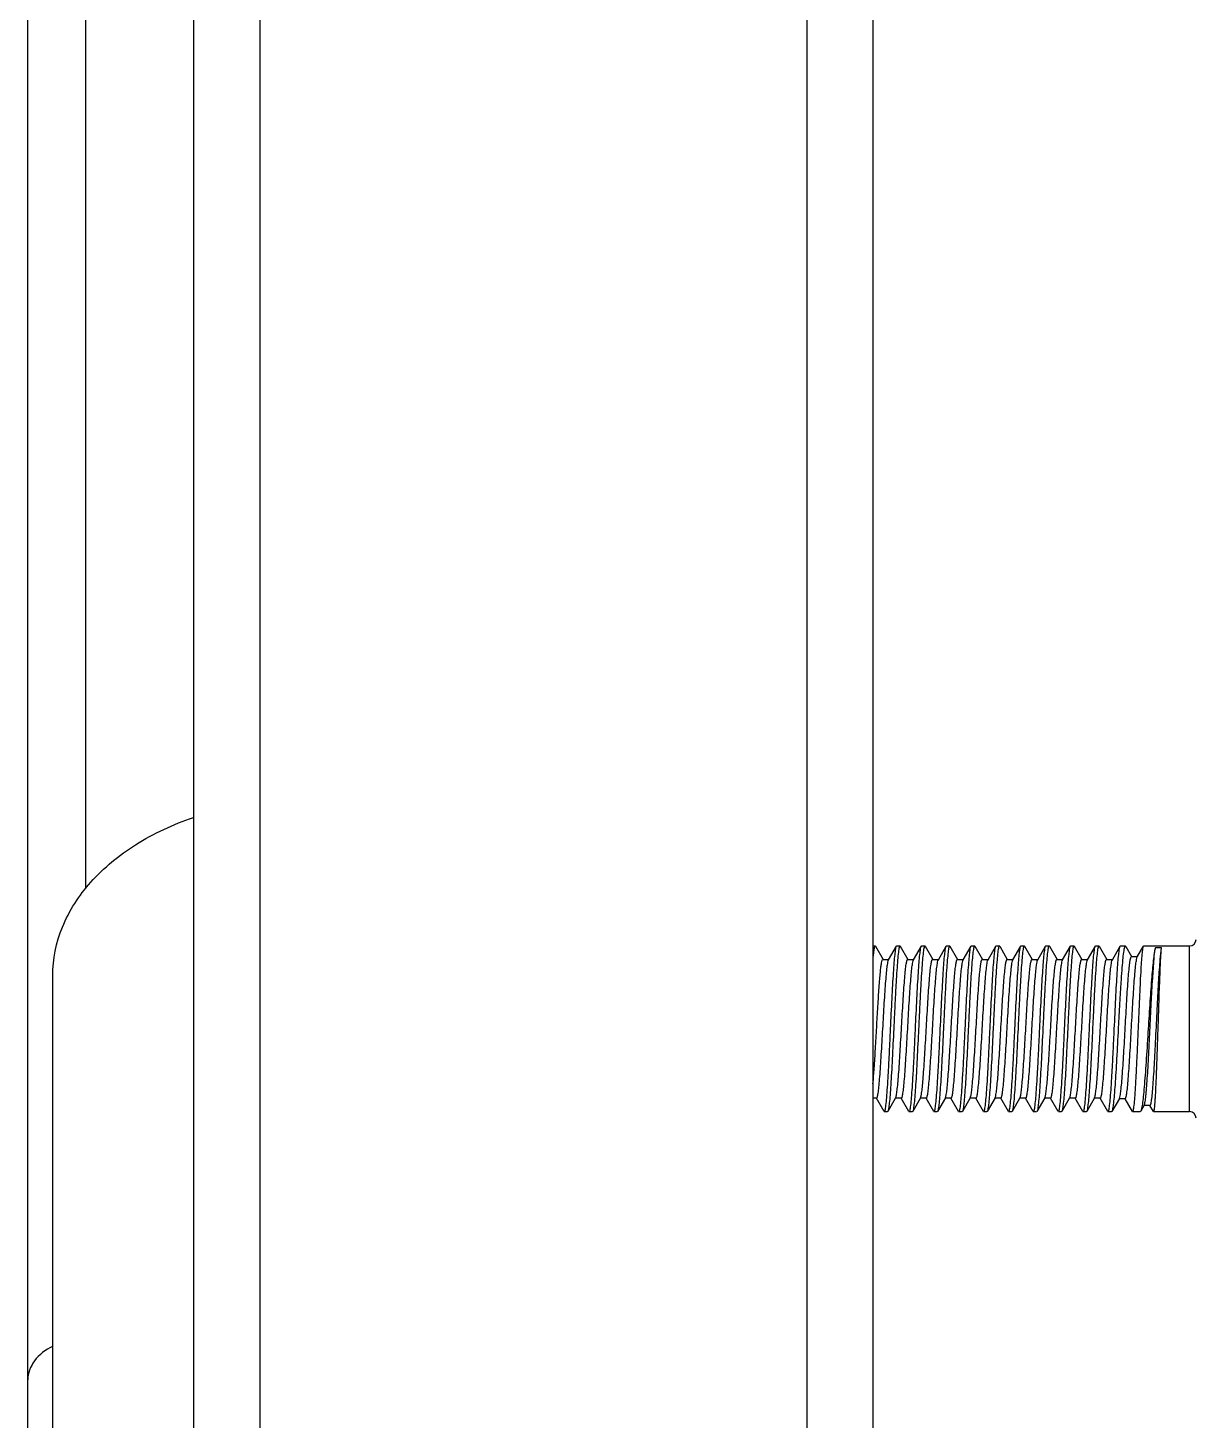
# Model space of a CAD drawing. Extents: x 27938 to 1507990, y 110129 to 923079.
# Drawn here: x 663779 to 664355, y 366413 to 367100 of the extents above; entities that cross this region are included whole.
import ezdxf

# ---------------------------------------------------------------- set-up
doc = ezdxf.new("R2010")
doc.units = 0
doc.header["$LTSCALE"] = 1000
doc.header["$MEASUREMENT"] = 0

msp = doc.modelspace()

# ---------------------------------------------------------------- linework, layer by layer
for p, q in [((663778.7, 366317.4), (663778.7, 369059.47)), ((663807.32, 366675.45), (663807.32, 368938.58)), ((663860.47, 368785.73), (663860.47, 366070.82)), ((663893.18, 368785.73), (663893.18, 366070.82)), ((664163.04, 368785.73), (664163.04, 366070.82)), ((664195.75, 368785.73), (664195.75, 366070.82)), ((664195.75, 366647.32), (664196.77, 366647.32)), ((664196.94, 366647.18), (664196.77, 366647.32)), ((664196.94, 366647.18), (664200.69, 366640.69)), ((664200.6, 366640.69), (664203.57, 366640.69)), ((664203.47, 366640.53), (664207.34, 366647.18)), ((664207.34, 366647.18), (664207.5, 366647.32)), ((664207.5, 366647.32), (664209.04, 366647.32)), ((664209.2, 366647.18), (664209.04, 366647.32)), ((664209.2, 366647.18), (664212.96, 366640.69)), ((664212.86, 366640.69), (664215.84, 366640.69)), ((664215.74, 366640.53), (664219.61, 366647.18)), ((664219.61, 366647.18), (664219.77, 366647.32)), ((664219.77, 366647.32), (664221.31, 366647.32)), ((664221.47, 366647.18), (664221.31, 366647.32)), ((664221.47, 366647.18), (664225.23, 366640.69)), ((664225.13, 366640.69), (664228.1, 366640.69)), ((664228.01, 366640.53), (664231.88, 366647.18)), ((664231.88, 366647.18), (664232.04, 366647.32)), ((664232.04, 366647.32), (664233.57, 366647.32)), ((664233.73, 366647.18), (664233.57, 366647.32)), ((664233.73, 366647.18), (664237.49, 366640.69)), ((664237.4, 366640.69), (664240.37, 366640.69)), ((664240.27, 366640.53), (664244.14, 366647.18)), ((664244.14, 366647.18), (664244.3, 366647.32)), ((664244.3, 366647.32), (664245.84, 366647.32)), ((664246, 366647.18), (664245.84, 366647.32)), ((664246, 366647.18), (664249.76, 366640.69)), ((664249.66, 366640.69), (664252.63, 366640.69)), ((664252.54, 366640.53), (664256.41, 366647.18)), ((664256.41, 366647.18), (664256.57, 366647.32)), ((664256.57, 366647.32), (664258.11, 366647.32)), ((664258.27, 366647.18), (664262.03, 366640.69)), ((664261.93, 366640.69), (664264.9, 366640.69)), ((664264.81, 366640.53), (664268.68, 366647.18)), ((664268.68, 366647.18), (664268.84, 366647.32)), ((664268.84, 366647.32), (664270.37, 366647.32)), ((664270.53, 366647.18), (664270.37, 366647.32)), ((664270.53, 366647.18), (664274.29, 366640.69)), ((664274.2, 366640.69), (664277.17, 366640.69)), ((664277.07, 366640.53), (664280.94, 366647.18)), ((664280.94, 366647.18), (664281.1, 366647.32)), ((664281.1, 366647.32), (664282.64, 366647.32)), ((664282.8, 366647.18), (664282.64, 366647.32)), ((664282.8, 366647.18), (664286.56, 366640.69)), ((664286.46, 366640.69), (664289.43, 366640.69)), ((664289.34, 366640.53), (664293.21, 366647.18)), ((664293.21, 366647.18), (664293.37, 366647.32)), ((664293.37, 366647.32), (664294.9, 366647.32)), ((664295.07, 366647.18), (664294.9, 366647.32)), ((664295.07, 366647.18), (664298.82, 366640.69)), ((664298.73, 366640.69), (664301.7, 366640.69)), ((664301.6, 366640.53), (664305.47, 366647.18)), ((664305.47, 366647.18), (664305.63, 366647.32)), ((664305.63, 366647.32), (664307.17, 366647.32)), ((664307.33, 366647.18), (664311.09, 366640.69)), ((664311, 366640.69), (664313.97, 366640.69)), ((664313.87, 366640.53), (664317.74, 366647.18)), ((664317.74, 366647.18), (664317.9, 366647.32)), ((664317.9, 366647.32), (664320.22, 366647.32)), ((664320.44, 366647.13), (664320.22, 366647.32)), ((664320.44, 366647.13), (664323.38, 366642.06)), ((664323.29, 366642.06), (664326.26, 366642.06)), ((664326.17, 366641.9), (664329.26, 366647.22)), ((664329.26, 366647.22), (664329.38, 366647.32)), ((664329.38, 366647.32), (664351.94, 366647.32)), ((664338.18, 366646.38), (664335.11, 366646.38)), ((664351.94, 366565.54), (664351.94, 366647.32)), ((663790.96, 365743.72), (663790.96, 366632.63)), ((664197.53, 366572.17), (664195.75, 366572.17)), ((664201.21, 366565.68), (664197.44, 366572.17)), ((664206.92, 366572.33), (664203.07, 366565.68)), ((664209.8, 366572.17), (664206.83, 366572.17)), ((664206.92, 366572.33), (664207.02, 366572.55)), ((664213.48, 366565.68), (664209.7, 366572.17)), ((664219.19, 366572.33), (664215.33, 366565.68)), ((664222.06, 366572.17), (664219.09, 366572.17)), ((664219.19, 366572.33), (664219.29, 366572.54)), ((664225.74, 366565.68), (664221.97, 366572.17)), ((664231.46, 366572.33), (664227.6, 366565.68)), ((664234.33, 366572.17), (664231.36, 366572.17)), ((664231.46, 366572.33), (664231.55, 366572.54)), ((664238.01, 366565.68), (664234.24, 366572.17)), ((664243.72, 366572.33), (664239.87, 366565.68)), ((664246.6, 366572.17), (664243.63, 366572.17)), ((664243.72, 366572.33), (664243.81, 366572.53)), ((664250.28, 366565.68), (664246.5, 366572.17)), ((664255.99, 366572.33), (664252.13, 366565.68)), ((664258.86, 366572.17), (664255.89, 366572.17)), ((664255.99, 366572.33), (664256.08, 366572.52)), ((664262.54, 366565.68), (664258.77, 366572.17)), ((664268.26, 366572.33), (664264.4, 366565.68)), ((664271.13, 366572.17), (664268.16, 366572.17)), ((664274.81, 366565.68), (664271.03, 366572.17)), ((664280.52, 366572.33), (664276.67, 366565.68)), ((664283.4, 366572.17), (664280.43, 366572.17)), ((664280.52, 366572.33), (664280.6, 366572.5)), ((664287.07, 366565.68), (664283.3, 366572.17)), ((664292.79, 366572.33), (664288.93, 366565.68)), ((664295.66, 366572.17), (664292.69, 366572.17)), ((664292.79, 366572.33), (664292.86, 366572.49)), ((664299.34, 366565.68), (664295.57, 366572.17)), ((664305.05, 366572.33), (664301.2, 366565.68)), ((664307.93, 366572.17), (664304.96, 366572.17)), ((664305.05, 366572.33), (664305.13, 366572.48)), ((664311.61, 366565.68), (664307.83, 366572.17)), ((664317.33, 366572.1), (664313.62, 366565.7)), ((664320.21, 366571.94), (664317.24, 366571.94)), ((664323.76, 366565.67), (664320.11, 366571.94)), ((664201.21, 366565.68), (664201.37, 366565.54)), ((664201.37, 366565.54), (664202.91, 366565.54)), ((664203.07, 366565.68), (664202.91, 366565.54)), ((664213.48, 366565.68), (664213.64, 366565.54)), ((664213.64, 366565.54), (664215.17, 366565.54)), ((664215.33, 366565.68), (664215.17, 366565.54)), ((664225.74, 366565.68), (664225.9, 366565.54)), ((664225.9, 366565.54), (664227.44, 366565.54)), ((664227.6, 366565.68), (664227.44, 366565.54)), ((664238.01, 366565.68), (664238.17, 366565.54)), ((664238.17, 366565.54), (664239.71, 366565.54)), ((664239.87, 366565.68), (664239.71, 366565.54)), ((664250.28, 366565.68), (664250.44, 366565.54)), ((664250.44, 366565.54), (664251.97, 366565.54)), ((664252.13, 366565.68), (664251.97, 366565.54)), ((664262.54, 366565.68), (664262.7, 366565.54)), ((664262.7, 366565.54), (664264.24, 366565.54)), ((664264.4, 366565.68), (664264.24, 366565.54)), ((664274.81, 366565.68), (664274.97, 366565.54)), ((664274.97, 366565.54), (664276.51, 366565.54)), ((664287.24, 366565.54), (664288.77, 366565.54)), ((664288.93, 366565.68), (664288.77, 366565.54)), ((664299.34, 366565.68), (664299.5, 366565.54)), ((664299.5, 366565.54), (664301.04, 366565.54)), ((664301.2, 366565.68), (664301.04, 366565.54)), ((664311.61, 366565.68), (664311.77, 366565.54)), ((664311.77, 366565.54), (664313.44, 366565.54)), ((664313.62, 366565.7), (664313.44, 366565.54)), ((664323.76, 366565.67), (664323.9, 366565.54)), ((664323.9, 366565.54), (664327.6, 366565.54)), ((664327.86, 366565.76), (664327.6, 366565.54)), ((664329.61, 366568.78), (664327.86, 366565.76)), ((664332.51, 366568.64), (664329.53, 366568.64)), ((664334.17, 366565.62), (664332.44, 366568.6)), ((664334.17, 366565.62), (664334.26, 366565.54)), ((664334.26, 366565.54), (664351.94, 366565.54))]:
    msp.add_line(p, q)
for centre, start, end in [((664351.94, 366650.59), 270, 0), ((664351.94, 366562.27), 0, 90)]:
    msp.add_arc(centre, 3.27, start, end)
for points, knots in [([(663790.96, 366632.63), (663790.96, 366640.79), (663794.49, 366657.83), (663809.32, 366680.4), (663831.97, 366698.86), (663850.44, 366707.38), (663860.39, 366710.77)], [0, 0, 0, 0, 0.220446, 0.45627, 0.716078, 1, 1, 1, 1]), ([(664196.77, 366647.32), (664196.63, 366647.32), (664196.42, 366646.68), (664196.21, 366645.76), (664195.97, 366643.97), (664195.83, 366642.63), (664195.75, 366641.84)], [0, 0, 0, 0, 0.077049, 0.268055, 0.577055, 1, 1, 1, 1]), ([(664195.75, 366579.34), (664195.99, 366581.9), (664196.42, 366587.65), (664196.99, 366596.9), (664197.57, 366607.06), (664198.14, 366617.16), (664198.64, 366625.1), (664199.06, 366630.69), (664199.36, 366634.09), (664199.64, 366636.78), (664199.94, 366638.87), (664200.18, 366639.94), (664200.43, 366640.7), (664200.6, 366640.69)], [0, 0, 0, 0, 0.125273, 0.280526, 0.451, 0.620464, 0.772784, 0.837888, 0.893492, 0.938284, 0.971239, 0.991709, 1, 1, 1, 1]), ([(664204.44, 366606.43), (664204.67, 366611.39), (664205.02, 366618.61), (664205.51, 366627.84), (664205.86, 366633.82), (664206.22, 366638.84), (664206.54, 366642.77), (664206.91, 366645.39), (664207.11, 366646.78), (664207.34, 366647.18)], [0, 0, 0, 0, 0.364023, 0.530311, 0.678342, 0.803036, 0.90014, 0.966414, 1, 1, 1, 1]), ([(664209.04, 366647.32), (664208.95, 366647.32), (664208.77, 366646.99), (664208.63, 366646.43), (664208.43, 366645.43), (664208.16, 366643.41), (664207.84, 366639.99), (664207.47, 366634.98), (664207.1, 366628.86), (664206.73, 366621.88), (664206.35, 366614.31), (664206.1, 366609.09), (664205.97, 366606.43)], [0, 0, 0, 0, 0.006679, 0.021742, 0.04591, 0.079126, 0.171519, 0.295578, 0.446611, 0.618856, 0.8057, 1, 1, 1, 1]), ([(664207.02, 366572.55), (664207.21, 366573.05), (664207.46, 366574.46), (664207.81, 366577.1), (664208.16, 366580.77), (664208.66, 366587.29), (664209.25, 366596.81), (664209.82, 366606.88), (664210.3, 366615.2), (664210.66, 366621.13), (664211.02, 366626.55), (664211.37, 366631.26), (664211.72, 366635.12), (664212.05, 366637.95), (664212.37, 366639.7), (664212.61, 366640.46), (664212.79, 366640.69), (664212.86, 366640.69)], [0, 0, 0, 0, 0.023139, 0.062463, 0.116774, 0.184236, 0.348936, 0.533941, 0.62611, 0.713772, 0.793885, 0.863675, 0.920735, 0.963127, 0.989505, 0.996557, 1, 1, 1, 1]), ([(664216.7, 366606.43), (664216.94, 366611.39), (664217.28, 366618.61), (664217.77, 366627.84), (664218.12, 366633.82), (664218.48, 366638.84), (664218.8, 366642.77), (664219.18, 366645.39), (664219.38, 366646.78), (664219.61, 366647.18)], [0, 0, 0, 0, 0.364021, 0.530313, 0.678345, 0.803036, 0.900138, 0.966413, 1, 1, 1, 1]), ([(664221.31, 366647.32), (664221.22, 366647.32), (664221.03, 366646.99), (664220.89, 366646.43), (664220.7, 366645.43), (664220.43, 366643.41), (664220.1, 366640), (664219.74, 366634.98), (664219.37, 366628.86), (664218.99, 366621.88), (664218.62, 366614.31), (664218.37, 366609.09), (664218.24, 366606.43)], [0, 0, 0, 0, 0.006669, 0.021718, 0.045876, 0.079084, 0.171468, 0.295521, 0.446556, 0.618814, 0.805682, 1, 1, 1, 1]), ([(664219.29, 366572.54), (664219.48, 366573.03), (664219.73, 366574.45), (664220.08, 366577.08), (664220.42, 366580.74), (664220.93, 366587.26), (664221.52, 366596.77), (664222.09, 366606.85), (664222.57, 366615.18), (664222.92, 366621.11), (664223.28, 366626.53), (664223.63, 366631.25), (664223.99, 366635.11), (664224.32, 366637.95), (664224.64, 366639.7), (664224.88, 366640.46), (664225.05, 366640.69), (664225.13, 366640.69)], [0, 0, 0, 0, 0.023, 0.06221, 0.116433, 0.183837, 0.348506, 0.533571, 0.625793, 0.713517, 0.793694, 0.863545, 0.920659, 0.963092, 0.989496, 0.996554, 1, 1, 1, 1]), ([(664228.97, 366606.43), (664229.21, 366611.39), (664229.55, 366618.61), (664230.04, 366627.84), (664230.39, 366633.82), (664230.75, 366638.84), (664231.07, 366642.77), (664231.45, 366645.39), (664231.65, 366646.78), (664231.88, 366647.18)], [0, 0, 0, 0, 0.364026, 0.530319, 0.678348, 0.803035, 0.900137, 0.966414, 1, 1, 1, 1]), ([(664233.57, 366647.32), (664233.48, 366647.32), (664233.3, 366646.99), (664233.16, 366646.43), (664232.96, 366645.43), (664232.7, 366643.41), (664232.37, 366639.99), (664232, 366634.98), (664231.63, 366628.86), (664231.26, 366621.88), (664230.88, 366614.31), (664230.63, 366609.09), (664230.51, 366606.43)], [0, 0, 0, 0, 0.00669, 0.021765, 0.045943, 0.079167, 0.171572, 0.295635, 0.446661, 0.618889, 0.805716, 1, 1, 1, 1]), ([(664231.55, 366572.54), (664231.74, 366573.02), (664231.99, 366574.43), (664232.34, 366577.05), (664232.68, 366580.71), (664233.19, 366587.22), (664233.78, 366596.74), (664234.35, 366606.82), (664234.83, 366615.15), (664235.19, 366621.09), (664235.55, 366626.52), (664235.9, 366631.24), (664236.25, 366635.11), (664236.58, 366637.95), (664236.9, 366639.7), (664237.14, 366640.46), (664237.32, 366640.69), (664237.4, 366640.69)], [0, 0, 0, 0, 0.022862, 0.061956, 0.116091, 0.183437, 0.348074, 0.5332, 0.625476, 0.713261, 0.793503, 0.863416, 0.920583, 0.963057, 0.989487, 0.996552, 1, 1, 1, 1]), ([(664241.24, 366606.43), (664241.47, 366611.39), (664241.82, 366618.61), (664242.31, 366627.84), (664242.66, 366633.82), (664243.02, 366638.84), (664243.33, 366642.77), (664243.71, 366645.39), (664243.91, 366646.78), (664244.14, 366647.18)], [0, 0, 0, 0, 0.364024, 0.530311, 0.678342, 0.803035, 0.900139, 0.966414, 1, 1, 1, 1]), ([(664245.84, 366647.32), (664245.75, 366647.32), (664245.57, 366646.99), (664245.43, 366646.43), (664245.23, 366645.43), (664244.96, 366643.41), (664244.64, 366639.99), (664244.27, 366634.98), (664243.9, 366628.86), (664243.52, 366621.88), (664243.15, 366614.31), (664242.9, 366609.09), (664242.77, 366606.43)], [0, 0, 0, 0, 0.006677, 0.021735, 0.045901, 0.079116, 0.171512, 0.295573, 0.4466, 0.618843, 0.805694, 1, 1, 1, 1]), ([(664243.81, 366572.53), (664244, 366573.01), (664244.25, 366574.41), (664244.61, 366577.03), (664244.95, 366580.68), (664245.46, 366587.19), (664246.05, 366596.71), (664246.62, 366606.79), (664247.1, 366615.13), (664247.45, 366621.07), (664247.81, 366626.5), (664248.16, 366631.23), (664248.52, 366635.1), (664248.85, 366637.94), (664249.17, 366639.7), (664249.41, 366640.46), (664249.58, 366640.69), (664249.66, 366640.69)], [0, 0, 0, 0, 0.022723, 0.061701, 0.115749, 0.183037, 0.347642, 0.532829, 0.625158, 0.713005, 0.793312, 0.863286, 0.920506, 0.963022, 0.989478, 0.99655, 1, 1, 1, 1]), ([(664253.5, 366606.43), (664253.74, 366611.39), (664254.08, 366618.61), (664254.57, 366627.84), (664254.92, 366633.82), (664255.28, 366638.84), (664255.6, 366642.77), (664255.98, 366645.39), (664256.18, 366646.78), (664256.41, 366647.18)], [0, 0, 0, 0, 0.364026, 0.530313, 0.678337, 0.803029, 0.900137, 0.966414, 1, 1, 1, 1]), ([(664258.11, 366647.32), (664258.01, 366647.32), (664257.83, 366646.99), (664257.69, 366646.43), (664257.5, 366645.43), (664257.23, 366643.41), (664256.9, 366639.99), (664256.54, 366634.97), (664256.16, 366628.85), (664255.79, 366621.88), (664255.41, 366614.31), (664255.17, 366609.09), (664255.04, 366606.43)], [0, 0, 0, 0, 0.006697, 0.021777, 0.045962, 0.079191, 0.171605, 0.29567, 0.44669, 0.618909, 0.805726, 1, 1, 1, 1]), ([(664256.08, 366572.52), (664256.27, 366573), (664256.52, 366574.39), (664256.87, 366577), (664257.21, 366580.65), (664257.72, 366587.16), (664258.31, 366596.67), (664258.88, 366606.76), (664259.36, 366615.1), (664259.72, 366621.05), (664260.08, 366626.49), (664260.43, 366631.22), (664260.78, 366635.1), (664261.11, 366637.94), (664261.44, 366639.7), (664261.67, 366640.46), (664261.85, 366640.69), (664261.93, 366640.69)], [0, 0, 0, 0, 0.022584, 0.061447, 0.115407, 0.182636, 0.34721, 0.532457, 0.62484, 0.712749, 0.79312, 0.863155, 0.920429, 0.962986, 0.989469, 0.996548, 1, 1, 1, 1]), ([(664258.27, 366647.18), (664258.24, 366647.22), (664258.21, 366647.28), (664258.13, 366647.32), (664258.11, 366647.32)], [0, 0, 0, 0, 0.600612, 1, 1, 1, 1]), ([(664265.77, 366606.43), (664266.01, 366611.39), (664266.35, 366618.61), (664266.84, 366627.84), (664267.19, 366633.82), (664267.55, 366638.84), (664267.87, 366642.77), (664268.25, 366645.39), (664268.44, 366646.78), (664268.68, 366647.18)], [0, 0, 0, 0, 0.364026, 0.530312, 0.67834, 0.803034, 0.90014, 0.966415, 1, 1, 1, 1]), ([(664270.37, 366647.32), (664270.28, 366647.32), (664270.1, 366646.99), (664269.96, 366646.43), (664269.76, 366645.43), (664269.49, 366643.41), (664269.17, 366639.99), (664268.8, 366634.98), (664268.43, 366628.86), (664268.06, 366621.88), (664267.68, 366614.31), (664267.43, 366609.09), (664267.31, 366606.43)], [0, 0, 0, 0, 0.006686, 0.021757, 0.045931, 0.079152, 0.171553, 0.295615, 0.446644, 0.618879, 0.805711, 1, 1, 1, 1]), ([(664268.34, 366572.51), (664268.53, 366572.99), (664268.78, 366574.38), (664269.13, 366576.97), (664269.47, 366580.62), (664269.98, 366587.12), (664270.57, 366596.64), (664271.15, 366606.73), (664271.62, 366615.08), (664271.98, 366621.03), (664272.34, 366626.47), (664272.7, 366631.21), (664273.05, 366635.09), (664273.38, 366637.94), (664273.7, 366639.7), (664273.94, 366640.46), (664274.12, 366640.69), (664274.2, 366640.69)], [0, 0, 0, 0, 0.022445, 0.061192, 0.115065, 0.182235, 0.346776, 0.532084, 0.624521, 0.712492, 0.792928, 0.863025, 0.920353, 0.962951, 0.98946, 0.996545, 1, 1, 1, 1]), ([(664278.04, 366606.43), (664278.27, 366611.39), (664278.61, 366618.61), (664279.11, 366627.84), (664279.46, 366633.82), (664279.82, 366638.84), (664280.13, 366642.77), (664280.51, 366645.39), (664280.71, 366646.78), (664280.94, 366647.18)], [0, 0, 0, 0, 0.364021, 0.530311, 0.678343, 0.803036, 0.90014, 0.966414, 1, 1, 1, 1]), ([(664282.64, 366647.32), (664282.55, 366647.32), (664282.37, 366646.99), (664282.22, 366646.43), (664282.03, 366645.43), (664281.76, 366643.41), (664281.43, 366639.99), (664281.07, 366634.98), (664280.7, 366628.86), (664280.32, 366621.88), (664279.95, 366614.31), (664279.7, 366609.09), (664279.57, 366606.43)], [0, 0, 0, 0, 0.006676, 0.021736, 0.045901, 0.079115, 0.171505, 0.295563, 0.446596, 0.618846, 0.805696, 1, 1, 1, 1]), ([(664280.6, 366572.5), (664280.8, 366572.97), (664281.04, 366574.36), (664281.4, 366576.95), (664281.74, 366580.59), (664282.25, 366587.09), (664282.84, 366596.61), (664283.41, 366606.7), (664283.89, 366615.05), (664284.25, 366621.01), (664284.61, 366626.46), (664284.96, 366631.2), (664285.32, 366635.08), (664285.65, 366637.93), (664285.97, 366639.69), (664286.21, 366640.46), (664286.38, 366640.69), (664286.46, 366640.69)], [0, 0, 0, 0, 0.022306, 0.060937, 0.114721, 0.181834, 0.346342, 0.531711, 0.624202, 0.712235, 0.792736, 0.862894, 0.920276, 0.962916, 0.98945, 0.996543, 1, 1, 1, 1]), ([(664290.3, 366606.43), (664290.54, 366611.39), (664290.88, 366618.61), (664291.37, 366627.84), (664291.72, 366633.82), (664292.08, 366638.84), (664292.4, 366642.77), (664292.78, 366645.39), (664292.98, 366646.78), (664293.21, 366647.18)], [0, 0, 0, 0, 0.364021, 0.530314, 0.678346, 0.803036, 0.900137, 0.966413, 1, 1, 1, 1]), ([(664294.9, 366647.32), (664294.81, 366647.32), (664294.63, 366646.99), (664294.49, 366646.43), (664294.3, 366645.43), (664294.03, 366643.41), (664293.7, 366640), (664293.34, 366634.98), (664292.96, 366628.86), (664292.59, 366621.88), (664292.21, 366614.31), (664291.96, 366609.09), (664291.84, 366606.43)], [0, 0, 0, 0, 0.006669, 0.021718, 0.045876, 0.079084, 0.171468, 0.295522, 0.446557, 0.618815, 0.805682, 1, 1, 1, 1]), ([(664292.86, 366572.49), (664293.06, 366572.96), (664293.31, 366574.34), (664293.66, 366576.92), (664294, 366580.56), (664294.51, 366587.05), (664295.1, 366596.57), (664295.67, 366606.67), (664296.15, 366615.03), (664296.51, 366620.99), (664296.87, 366626.44), (664297.23, 366631.19), (664297.58, 366635.08), (664297.91, 366637.93), (664298.23, 366639.69), (664298.47, 366640.46), (664298.65, 366640.69), (664298.73, 366640.69)], [0, 0, 0, 0, 0.022167, 0.060682, 0.114378, 0.181432, 0.345908, 0.531337, 0.623882, 0.711978, 0.792543, 0.862763, 0.920199, 0.962881, 0.989441, 0.996541, 1, 1, 1, 1]), ([(664302.57, 366606.43), (664302.8, 366611.39), (664303.15, 366618.61), (664303.64, 366627.84), (664303.99, 366633.82), (664304.35, 366638.84), (664304.67, 366642.77), (664305.04, 366645.39), (664305.24, 366646.78), (664305.47, 366647.18)], [0, 0, 0, 0, 0.364026, 0.530319, 0.678348, 0.803035, 0.900137, 0.966414, 1, 1, 1, 1]), ([(664307.17, 366647.32), (664307.08, 366647.32), (664306.9, 366646.99), (664306.76, 366646.43), (664306.56, 366645.43), (664306.29, 366643.41), (664305.97, 366639.99), (664305.6, 366634.98), (664305.23, 366628.86), (664304.86, 366621.88), (664304.48, 366614.31), (664304.23, 366609.09), (664304.1, 366606.43)], [0, 0, 0, 0, 0.006688, 0.021753, 0.045929, 0.079148, 0.171548, 0.29561, 0.446639, 0.618873, 0.805706, 1, 1, 1, 1]), ([(664305.13, 366572.48), (664305.32, 366572.95), (664305.57, 366574.33), (664305.92, 366576.9), (664306.26, 366580.52), (664306.78, 366587.02), (664307.37, 366596.54), (664307.94, 366606.64), (664308.42, 366615), (664308.78, 366620.97), (664309.14, 366626.43), (664309.49, 366631.18), (664309.85, 366635.07), (664310.18, 366637.93), (664310.5, 366639.69), (664310.74, 366640.46), (664310.92, 366640.69), (664311, 366640.69)], [0, 0, 0, 0, 0.022028, 0.060426, 0.114034, 0.181029, 0.345472, 0.530963, 0.623561, 0.71172, 0.79235, 0.862632, 0.920122, 0.962845, 0.989432, 0.996538, 1, 1, 1, 1]), ([(664307.33, 366647.18), (664307.31, 366647.22), (664307.27, 366647.28), (664307.2, 366647.32), (664307.17, 366647.32)], [0, 0, 0, 0, 0.600476, 1, 1, 1, 1]), ([(664314.83, 366606.43), (664315.07, 366611.39), (664315.41, 366618.61), (664315.9, 366627.84), (664316.25, 366633.82), (664316.61, 366638.84), (664316.93, 366642.77), (664317.31, 366645.39), (664317.51, 366646.78), (664317.74, 366647.18)], [0, 0, 0, 0, 0.364024, 0.530312, 0.678343, 0.803036, 0.90014, 0.966414, 1, 1, 1, 1]), ([(664320.22, 366647.32), (664320.13, 366647.32), (664319.91, 366647), (664319.75, 366646.43), (664319.53, 366645.43), (664319.22, 366643.41), (664318.85, 366639.99), (664318.43, 366634.98), (664318.01, 366628.86), (664317.6, 366621.88), (664317.18, 366614.31), (664316.9, 366609.09), (664316.76, 366606.43)], [0, 0, 0, 0, 0.007187, 0.022465, 0.046744, 0.080015, 0.172417, 0.296393, 0.447275, 0.619318, 0.805937, 1, 1, 1, 1]), ([(664317.33, 366572.1), (664317.56, 366572.49), (664317.78, 366573.8), (664318.16, 366576.26), (664318.5, 366579.88), (664318.87, 366584.47), (664319.23, 366589.87), (664319.73, 366598.12), (664320.21, 366606.73), (664320.7, 366615.41), (664321.06, 366621.6), (664321.42, 366627.27), (664321.78, 366632.2), (664322.14, 366636.24), (664322.47, 366639.2), (664322.79, 366641.03), (664323.03, 366641.82), (664323.21, 366642.06), (664323.29, 366642.06)], [0, 0, 0, 0, 0.019036, 0.055162, 0.107284, 0.173532, 0.25149, 0.338305, 0.525651, 0.619397, 0.708683, 0.790327, 0.861445, 0.919555, 0.962678, 0.989457, 0.996584, 1, 1, 1, 1]), ([(664320.21, 366571.94), (664320.29, 366571.94), (664320.47, 366572.19), (664320.72, 366573), (664321.05, 366574.88), (664321.39, 366577.91), (664321.75, 366582.04), (664322.11, 366587.05), (664322.48, 366592.79), (664322.85, 366599.04), (664323.33, 366607.72), (664323.81, 366616.31), (664324.31, 366624.49), (664324.67, 366629.82), (664325.03, 366634.31), (664325.36, 366637.85), (664325.73, 366640.25), (664325.95, 366641.53), (664326.17, 366641.9)], [0, 0, 0, 0, 0.003526, 0.010871, 0.03842, 0.082642, 0.142013, 0.214376, 0.297085, 0.387117, 0.481196, 0.667858, 0.753739, 0.830507, 0.895467, 0.946372, 0.98153, 1, 1, 1, 1]), ([(664326.71, 366606.43), (664326.92, 366611.43), (664327.23, 366618.7), (664327.66, 366627.99), (664327.97, 366633.99), (664328.29, 366639.02), (664328.56, 366642.92), (664328.9, 366645.49), (664329.05, 366646.85), (664329.26, 366647.22)], [0, 0, 0, 0, 0.366748, 0.534004, 0.682559, 0.80722, 0.903651, 0.968552, 1, 1, 1, 1]), ([(664329.61, 366568.78), (664329.83, 366569.15), (664330.04, 366570.42), (664330.4, 366572.81), (664330.71, 366576.35), (664331.06, 366580.85), (664331.39, 366586.21), (664331.87, 366594.51), (664332.42, 366605.56), (664333.07, 366618.67), (664333.68, 366630.46), (664334.33, 366639.54), (664334.75, 366644.55), (664335.11, 366646.38)], [0, 0, 0, 0, 0.016498, 0.048153, 0.094091, 0.152829, 0.222461, 0.300749, 0.473185, 0.64885, 0.806645, 0.928205, 1, 1, 1, 1]), ([(664335.11, 366646.38), (664334.9, 366645.72), (664334.57, 366643.99), (664333.92, 366639.23), (664333.2, 366631.12), (664332.37, 366619.52), (664331.83, 366610.96), (664331.54, 366606.43)], [0, 0, 0, 0, 0.052104, 0.130854, 0.359409, 0.660459, 1, 1, 1, 1]), ([(664332.51, 366568.64), (664332.59, 366568.64), (664332.76, 366568.9), (664332.9, 366569.39), (664333.09, 366570.24), (664333.34, 366571.95), (664333.65, 366574.85), (664334, 366579.12), (664334.35, 366584.35), (664334.7, 366590.35), (664335.05, 366596.91), (664335.52, 366606.17), (664336.08, 366617.47), (664336.71, 366629.75), (664337.37, 366639.24), (664337.8, 366644.48), (664338.18, 366646.38)], [0, 0, 0, 0, 0.003181, 0.009997, 0.020842, 0.035708, 0.077022, 0.132568, 0.200428, 0.278278, 0.363482, 0.453195, 0.634322, 0.798504, 0.925407, 1, 1, 1, 1]), ([(664336.45, 366606.43), (664336.6, 366610.96), (664336.87, 366619.51), (664337.27, 366631.11), (664337.69, 366639.89), (664337.94, 366644.67), (664338.18, 366646.38)], [0, 0, 0, 0, 0.340216, 0.641739, 0.870295, 1, 1, 1, 1]), ([(664197.53, 366572.17), (664197.61, 366572.17), (664197.79, 366572.41), (664198.03, 366573.2), (664198.36, 366575.01), (664198.69, 366577.93), (664199.05, 366581.92), (664199.41, 366586.77), (664199.78, 366592.34), (664200.14, 366598.41), (664200.63, 366606.88), (664201.1, 366615.28), (664201.6, 366623.3), (664201.96, 366628.55), (664202.32, 366632.99), (664202.66, 366636.5), (664203.03, 366638.89), (664203.26, 366640.16), (664203.47, 366640.53)], [0, 0, 0, 0, 0.003516, 0.010771, 0.037949, 0.081609, 0.140308, 0.211978, 0.294061, 0.383613, 0.477416, 0.664254, 0.750571, 0.827952, 0.893624, 0.945254, 0.981055, 1, 1, 1, 1]), ([(664209.8, 366572.17), (664209.88, 366572.17), (664210.06, 366572.41), (664210.3, 366573.2), (664210.63, 366575.01), (664210.96, 366577.93), (664211.32, 366581.92), (664211.68, 366586.77), (664212.04, 366592.34), (664212.41, 366598.41), (664212.89, 366606.88), (664213.37, 366615.28), (664213.86, 366623.3), (664214.22, 366628.55), (664214.59, 366632.99), (664214.92, 366636.5), (664215.29, 366638.89), (664215.52, 366640.16), (664215.74, 366640.53)], [0, 0, 0, 0, 0.003516, 0.010771, 0.037949, 0.081609, 0.140308, 0.211978, 0.294061, 0.383613, 0.477416, 0.664254, 0.750571, 0.827952, 0.893624, 0.945254, 0.981055, 1, 1, 1, 1]), ([(664222.06, 366572.17), (664222.14, 366572.17), (664222.32, 366572.41), (664222.57, 366573.2), (664222.89, 366575.01), (664223.23, 366577.93), (664223.59, 366581.92), (664223.95, 366586.77), (664224.31, 366592.34), (664224.67, 366598.41), (664225.16, 366606.88), (664225.63, 366615.28), (664226.13, 366623.3), (664226.49, 366628.55), (664226.85, 366632.99), (664227.19, 366636.5), (664227.56, 366638.89), (664227.79, 366640.16), (664228.01, 366640.53)], [0, 0, 0, 0, 0.003516, 0.010771, 0.037949, 0.081609, 0.140308, 0.211978, 0.294061, 0.383613, 0.477416, 0.664254, 0.750571, 0.827952, 0.893624, 0.945254, 0.981055, 1, 1, 1, 1]), ([(664234.33, 366572.17), (664234.41, 366572.17), (664234.59, 366572.41), (664234.83, 366573.2), (664235.16, 366575.01), (664235.49, 366577.93), (664235.85, 366581.92), (664236.21, 366586.77), (664236.57, 366592.34), (664236.94, 366598.41), (664237.42, 366606.88), (664237.9, 366615.28), (664238.4, 366623.3), (664238.76, 366628.55), (664239.12, 366632.99), (664239.46, 366636.5), (664239.83, 366638.89), (664240.05, 366640.16), (664240.27, 366640.53)], [0, 0, 0, 0, 0.003516, 0.010771, 0.037949, 0.081609, 0.140308, 0.211978, 0.294061, 0.383613, 0.477416, 0.664254, 0.750571, 0.827952, 0.893624, 0.945254, 0.981055, 1, 1, 1, 1]), ([(664246.6, 366572.17), (664246.68, 366572.17), (664246.86, 366572.41), (664247.1, 366573.2), (664247.43, 366575.01), (664247.76, 366577.93), (664248.12, 366581.92), (664248.48, 366586.77), (664248.84, 366592.34), (664249.2, 366598.41), (664249.69, 366606.88), (664250.16, 366615.28), (664250.66, 366623.3), (664251.02, 366628.55), (664251.39, 366632.99), (664251.72, 366636.5), (664252.09, 366638.89), (664252.32, 366640.16), (664252.54, 366640.53)], [0, 0, 0, 0, 0.003516, 0.010771, 0.037949, 0.081609, 0.140308, 0.211978, 0.294061, 0.383613, 0.477416, 0.664254, 0.750571, 0.827952, 0.893624, 0.945254, 0.981055, 1, 1, 1, 1]), ([(664258.86, 366572.17), (664258.94, 366572.17), (664259.12, 366572.41), (664259.37, 366573.2), (664259.69, 366575.01), (664260.03, 366577.93), (664260.39, 366581.92), (664260.74, 366586.77), (664261.11, 366592.34), (664261.47, 366598.41), (664261.96, 366606.88), (664262.43, 366615.28), (664262.93, 366623.3), (664263.29, 366628.55), (664263.65, 366632.99), (664263.99, 366636.5), (664264.36, 366638.89), (664264.59, 366640.16), (664264.81, 366640.53)], [0, 0, 0, 0, 0.003516, 0.010772, 0.037949, 0.081609, 0.140308, 0.211978, 0.294061, 0.383612, 0.477416, 0.664254, 0.750571, 0.827952, 0.893624, 0.945254, 0.981055, 1, 1, 1, 1]), ([(664271.13, 366572.17), (664271.21, 366572.17), (664271.39, 366572.41), (664271.63, 366573.2), (664271.96, 366575.01), (664272.29, 366577.93), (664272.65, 366581.92), (664273.01, 366586.77), (664273.37, 366592.34), (664273.74, 366598.41), (664274.22, 366606.88), (664274.7, 366615.28), (664275.2, 366623.3), (664275.55, 366628.55), (664275.92, 366632.99), (664276.25, 366636.5), (664276.63, 366638.89), (664276.85, 366640.16), (664277.07, 366640.53)], [0, 0, 0, 0, 0.003516, 0.010772, 0.037949, 0.081609, 0.140308, 0.211978, 0.294061, 0.383612, 0.477416, 0.664253, 0.750571, 0.827952, 0.893624, 0.945254, 0.981055, 1, 1, 1, 1]), ([(664283.4, 366572.17), (664283.48, 366572.17), (664283.66, 366572.41), (664283.9, 366573.2), (664284.22, 366575.01), (664284.56, 366577.93), (664284.92, 366581.92), (664285.28, 366586.77), (664285.64, 366592.34), (664286, 366598.41), (664286.49, 366606.88), (664286.96, 366615.28), (664287.46, 366623.3), (664287.82, 366628.55), (664288.19, 366632.99), (664288.52, 366636.5), (664288.89, 366638.89), (664289.12, 366640.16), (664289.34, 366640.53)], [0, 0, 0, 0, 0.003515, 0.010772, 0.037949, 0.081609, 0.140308, 0.211978, 0.294061, 0.383612, 0.477415, 0.664253, 0.750571, 0.827952, 0.893624, 0.945254, 0.981055, 1, 1, 1, 1]), ([(664295.66, 366572.17), (664295.74, 366572.17), (664295.92, 366572.41), (664296.16, 366573.2), (664296.49, 366575.01), (664296.82, 366577.93), (664297.18, 366581.92), (664297.54, 366586.77), (664297.91, 366592.34), (664298.27, 366598.41), (664298.76, 366606.88), (664299.23, 366615.28), (664299.73, 366623.3), (664300.09, 366628.55), (664300.45, 366632.99), (664300.79, 366636.5), (664301.16, 366638.89), (664301.39, 366640.16), (664301.6, 366640.53)], [0, 0, 0, 0, 0.003515, 0.010772, 0.037949, 0.081609, 0.140308, 0.211978, 0.294061, 0.383612, 0.477415, 0.664253, 0.750571, 0.827952, 0.893624, 0.945254, 0.981055, 1, 1, 1, 1]), ([(664307.93, 366572.17), (664308.01, 366572.17), (664308.19, 366572.41), (664308.43, 366573.2), (664308.76, 366575.01), (664309.09, 366577.93), (664309.45, 366581.92), (664309.81, 366586.77), (664310.17, 366592.34), (664310.54, 366598.41), (664311.02, 366606.88), (664311.5, 366615.28), (664311.99, 366623.3), (664312.35, 366628.55), (664312.72, 366632.99), (664313.05, 366636.5), (664313.42, 366638.89), (664313.65, 366640.16), (664313.87, 366640.53)], [0, 0, 0, 0, 0.003515, 0.010772, 0.037949, 0.081609, 0.140308, 0.211978, 0.294061, 0.383612, 0.477415, 0.664253, 0.750571, 0.827952, 0.893624, 0.945254, 0.981055, 1, 1, 1, 1]), ([(664201.37, 366565.54), (664201.46, 366565.54), (664201.64, 366565.88), (664201.79, 366566.43), (664201.98, 366567.44), (664202.25, 366569.45), (664202.57, 366572.87), (664202.94, 366577.89), (664203.31, 366584.01), (664203.69, 366590.99), (664204.06, 366598.56), (664204.31, 366603.77), (664204.44, 366606.43)], [0, 0, 0, 0, 0.006696, 0.021778, 0.045962, 0.079192, 0.171607, 0.295672, 0.44669, 0.618908, 0.805728, 1, 1, 1, 1]), ([(664205.97, 366606.43), (664205.74, 366601.48), (664205.39, 366594.26), (664204.9, 366585.03), (664204.55, 366579.05), (664204.19, 366574.03), (664203.88, 366570.1), (664203.5, 366567.47), (664203.3, 366566.08), (664203.07, 366565.68)], [0, 0, 0, 0, 0.36397, 0.530239, 0.678254, 0.802945, 0.900063, 0.966368, 1, 1, 1, 1]), ([(664213.64, 366565.54), (664213.73, 366565.54), (664213.91, 366565.87), (664214.05, 366566.43), (664214.25, 366567.43), (664214.51, 366569.45), (664214.84, 366572.87), (664215.21, 366577.89), (664215.58, 366584), (664215.95, 366590.98), (664216.33, 366598.56), (664216.58, 366603.77), (664216.7, 366606.43)], [0, 0, 0, 0, 0.006683, 0.02175, 0.045921, 0.079139, 0.171534, 0.295592, 0.446617, 0.618856, 0.805703, 1, 1, 1, 1]), ([(664218.24, 366606.43), (664218, 366601.48), (664217.66, 366594.26), (664217.17, 366585.03), (664216.82, 366579.05), (664216.46, 366574.03), (664216.14, 366570.1), (664215.76, 366567.47), (664215.56, 366566.08), (664215.33, 366565.68)], [0, 0, 0, 0, 0.363954, 0.530216, 0.678234, 0.802928, 0.900053, 0.966366, 1, 1, 1, 1]), ([(664225.9, 366565.54), (664225.99, 366565.54), (664226.18, 366565.87), (664226.32, 366566.43), (664226.51, 366567.43), (664226.78, 366569.45), (664227.11, 366572.87), (664227.47, 366577.88), (664227.84, 366584), (664228.22, 366590.98), (664228.59, 366598.56), (664228.84, 366603.77), (664228.97, 366606.43)], [0, 0, 0, 0, 0.006669, 0.021719, 0.045878, 0.079087, 0.171477, 0.295536, 0.446573, 0.618824, 0.805681, 1, 1, 1, 1]), ([(664230.51, 366606.43), (664230.27, 366601.48), (664229.93, 366594.26), (664229.44, 366585.03), (664229.09, 366579.05), (664228.73, 366574.03), (664228.41, 366570.1), (664228.03, 366567.47), (664227.83, 366566.08), (664227.6, 366565.68)], [0, 0, 0, 0, 0.363958, 0.530229, 0.678249, 0.80294, 0.900058, 0.966367, 1, 1, 1, 1]), ([(664238.17, 366565.54), (664238.26, 366565.54), (664238.44, 366565.87), (664238.58, 366566.43), (664238.78, 366567.43), (664239.05, 366569.45), (664239.37, 366572.87), (664239.74, 366577.88), (664240.11, 366584), (664240.48, 366590.98), (664240.86, 366598.56), (664241.11, 366603.77), (664241.24, 366606.43)], [0, 0, 0, 0, 0.006673, 0.021729, 0.045891, 0.079103, 0.17149, 0.295546, 0.446581, 0.618835, 0.805691, 1, 1, 1, 1]), ([(664242.77, 366606.43), (664242.54, 366601.48), (664242.19, 366594.26), (664241.7, 366585.03), (664241.35, 366579.05), (664240.99, 366574.03), (664240.67, 366570.1), (664240.3, 366567.47), (664240.1, 366566.08), (664239.87, 366565.68)], [0, 0, 0, 0, 0.363957, 0.530226, 0.678246, 0.80294, 0.90006, 0.966367, 1, 1, 1, 1]), ([(664250.44, 366565.54), (664250.53, 366565.54), (664250.71, 366565.87), (664250.85, 366566.43), (664251.04, 366567.43), (664251.31, 366569.45), (664251.64, 366572.87), (664252.01, 366577.89), (664252.38, 366584.01), (664252.75, 366590.98), (664253.13, 366598.56), (664253.38, 366603.77), (664253.5, 366606.43)], [0, 0, 0, 0, 0.006683, 0.02175, 0.045922, 0.079141, 0.171538, 0.295599, 0.446629, 0.61887, 0.805706, 1, 1, 1, 1]), ([(664255.04, 366606.43), (664254.8, 366601.48), (664254.46, 366594.26), (664253.97, 366585.03), (664253.62, 366579.05), (664253.26, 366574.03), (664252.94, 366570.1), (664252.56, 366567.47), (664252.36, 366566.08), (664252.13, 366565.68)], [0, 0, 0, 0, 0.363961, 0.530224, 0.678244, 0.802939, 0.900061, 0.966368, 1, 1, 1, 1]), ([(664262.7, 366565.54), (664262.79, 366565.54), (664262.97, 366565.87), (664263.12, 366566.43), (664263.31, 366567.44), (664263.58, 366569.45), (664263.91, 366572.87), (664264.27, 366577.89), (664264.64, 366584.01), (664265.02, 366590.98), (664265.39, 366598.56), (664265.64, 366603.77), (664265.77, 366606.43)], [0, 0, 0, 0, 0.006693, 0.021771, 0.045952, 0.079178, 0.171587, 0.295651, 0.446675, 0.618899, 0.805721, 1, 1, 1, 1]), ([(664267.31, 366606.43), (664267.07, 366601.48), (664266.73, 366594.26), (664266.24, 366585.03), (664265.89, 366579.05), (664265.53, 366574.03), (664265.21, 366570.1), (664264.83, 366567.47), (664264.63, 366566.08), (664264.4, 366565.68)], [0, 0, 0, 0, 0.363963, 0.530226, 0.67824, 0.802935, 0.900059, 0.966368, 1, 1, 1, 1]), ([(664274.97, 366565.54), (664275.06, 366565.54), (664275.24, 366565.87), (664275.38, 366566.43), (664275.58, 366567.44), (664275.85, 366569.45), (664276.17, 366572.87), (664276.54, 366577.89), (664276.91, 366584.01), (664277.28, 366590.99), (664277.66, 366598.56), (664277.91, 366603.77), (664278.04, 366606.43)], [0, 0, 0, 0, 0.006694, 0.021774, 0.045957, 0.079186, 0.171599, 0.295663, 0.446681, 0.618902, 0.805725, 1, 1, 1, 1]), ([(664279.57, 366606.43), (664279.34, 366601.48), (664278.99, 366594.26), (664278.5, 366585.03), (664278.15, 366579.05), (664277.79, 366574.03), (664277.47, 366570.1), (664277.1, 366567.47), (664276.9, 366566.08), (664276.67, 366565.68)], [0, 0, 0, 0, 0.363971, 0.530241, 0.678257, 0.802947, 0.900064, 0.966368, 1, 1, 1, 1]), ([(664287.24, 366565.54), (664287.33, 366565.54), (664287.51, 366565.87), (664287.65, 366566.43), (664287.84, 366567.43), (664288.11, 366569.45), (664288.44, 366572.87), (664288.8, 366577.88), (664289.18, 366584), (664289.55, 366590.98), (664289.93, 366598.56), (664290.17, 366603.77), (664290.3, 366606.43)], [0, 0, 0, 0, 0.006682, 0.021747, 0.045917, 0.079134, 0.171527, 0.295584, 0.44661, 0.618852, 0.805701, 1, 1, 1, 1]), ([(664291.84, 366606.43), (664291.6, 366601.48), (664291.26, 366594.26), (664290.77, 366585.03), (664290.42, 366579.05), (664290.06, 366574.03), (664289.74, 366570.1), (664289.36, 366567.47), (664289.16, 366566.08), (664288.93, 366565.68)], [0, 0, 0, 0, 0.363954, 0.530216, 0.678234, 0.802928, 0.900053, 0.966366, 1, 1, 1, 1]), ([(664299.5, 366565.54), (664299.59, 366565.54), (664299.77, 366565.87), (664299.91, 366566.43), (664300.11, 366567.43), (664300.38, 366569.45), (664300.7, 366572.87), (664301.07, 366577.88), (664301.44, 366584), (664301.82, 366590.98), (664302.19, 366598.56), (664302.44, 366603.77), (664302.57, 366606.43)], [0, 0, 0, 0, 0.006669, 0.02172, 0.045879, 0.079089, 0.171479, 0.295539, 0.446576, 0.618826, 0.805682, 1, 1, 1, 1]), ([(664304.1, 366606.43), (664303.87, 366601.48), (664303.52, 366594.26), (664303.03, 366585.03), (664302.68, 366579.05), (664302.32, 366574.03), (664302.01, 366570.1), (664301.63, 366567.47), (664301.43, 366566.08), (664301.2, 366565.68)], [0, 0, 0, 0, 0.363959, 0.530229, 0.678249, 0.80294, 0.900058, 0.966367, 1, 1, 1, 1]), ([(664311.77, 366565.54), (664311.86, 366565.54), (664312.04, 366565.87), (664312.18, 366566.43), (664312.38, 366567.43), (664312.64, 366569.45), (664312.97, 366572.87), (664313.34, 366577.88), (664313.71, 366584), (664314.08, 366590.98), (664314.46, 366598.56), (664314.71, 366603.77), (664314.83, 366606.43)], [0, 0, 0, 0, 0.006673, 0.021727, 0.045889, 0.079101, 0.171487, 0.295543, 0.446578, 0.618832, 0.80569, 1, 1, 1, 1]), ([(664316.76, 366606.43), (664316.5, 366601.49), (664316.12, 366594.3), (664315.59, 366585.09), (664315.21, 366579.13), (664314.82, 366574.11), (664314.48, 366570.17), (664314.08, 366567.51), (664313.85, 366566.11), (664313.62, 366565.7)], [0, 0, 0, 0, 0.362797, 0.528646, 0.676443, 0.801155, 0.898568, 0.965462, 1, 1, 1, 1]), ([(664323.9, 366565.54), (664323.99, 366565.54), (664324.16, 366565.88), (664324.29, 366566.43), (664324.47, 366567.44), (664324.72, 366569.45), (664325.02, 366572.87), (664325.36, 366577.89), (664325.69, 366584.01), (664326.03, 366590.98), (664326.37, 366598.56), (664326.6, 366603.77), (664326.71, 366606.43)], [0, 0, 0, 0, 0.006494, 0.021489, 0.045625, 0.078827, 0.171228, 0.295321, 0.446402, 0.618703, 0.80562, 1, 1, 1, 1]), ([(664331.54, 366606.43), (664331.24, 366601.54), (664330.79, 366594.42), (664330.17, 366585.29), (664329.72, 366579.36), (664329.27, 366574.34), (664328.85, 366570.38), (664328.4, 366567.65), (664328.11, 366566.2), (664327.86, 366565.76)], [0, 0, 0, 0, 0.359329, 0.52395, 0.67108, 0.795828, 0.894098, 0.962746, 1, 1, 1, 1]), ([(664334.26, 366565.54), (664334.34, 366565.54), (664334.46, 366565.9), (664334.57, 366566.42), (664334.71, 366567.44), (664334.84, 366568.77), (664334.98, 366570.49), (664335.17, 366573.44), (664335.4, 366577.89), (664335.67, 366584), (664335.93, 366590.98), (664336.19, 366598.56), (664336.36, 366603.77), (664336.45, 366606.43)], [0, 0, 0, 0, 0.005906, 0.02066, 0.044668, 0.077802, 0.119769, 0.170184, 0.29436, 0.445608, 0.618145, 0.805336, 1, 1, 1, 1]), ([(663790.88, 366449.7), (663787.44, 366448), (663781.44, 366443.62), (663778.7, 366436.43), (663778.7, 366433.13)], [0, 0, 0, 0, 0.538137, 1, 1, 1, 1])]:
    msp.add_open_spline(points, degree=3, knots=knots)

doc.saveas('drawing.dxf')
